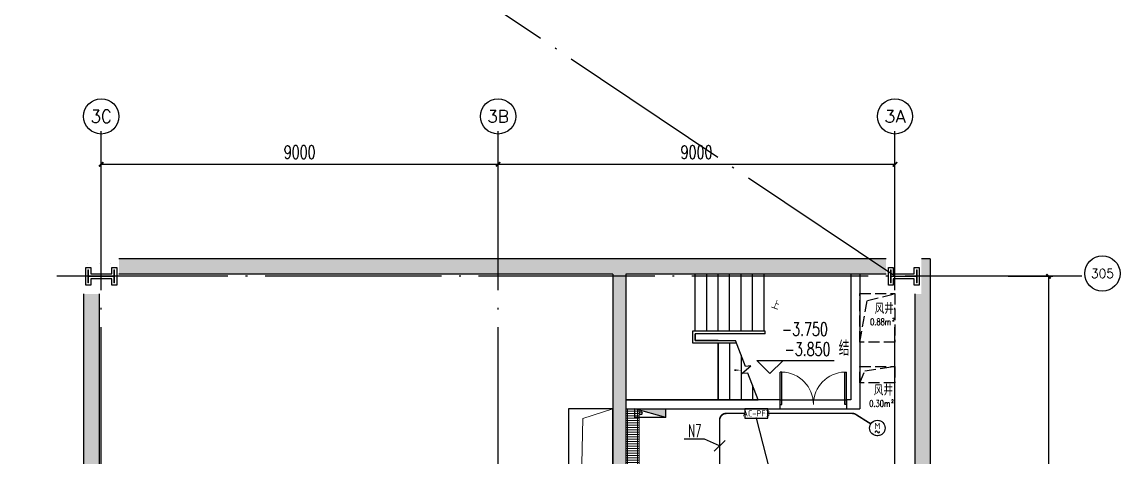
# Model space of a CAD drawing. Extents: x -1396510 to 1250330, y -1892470 to 1623980.
# Drawn here: x -118651 to -93750, y -1312267 to -1302412 of the extents above; entities that cross this region are included whole.
import ezdxf
from ezdxf.enums import TextEntityAlignment as Align

# ---------------------------------------------------------------- set-up
doc = ezdxf.new("R2010")
doc.units = 0
doc.header["$LTSCALE"] = 1000
doc.header["$MEASUREMENT"] = 0
doc.linetypes.add('DASH', pattern=[0.35, 0.25, -0.1])
doc.linetypes.add('DOTE', pattern=[2.42, 2, -0.2, 0.02, -0.2])
doc.layers.get('Defpoints').update_dxf_attribs({"color": 210})
for name, color, linetype in [('A-AXIS-D', 1, 'Continuous'), ('A-AXIS-DOTE', 14, 'DOTE'), ('A-HATCH-2', 251, 'Continuous'), ('A-STAIR', 150, 'Continuous'), ('A-防火门窗', 1, 'Continuous'), ('AS-COLN', 6, 'Continuous'), ('AS-WALL', 40, 'Continuous'), ('AS-结构边线层', 200, 'Continuous'), ('DIM-照明', 3, 'Continuous'), ('DIM-箱柜', 3, 'Continuous'), ('EQUIP-动力', 3, 'Continuous'), ('EQUIP-箱柜', 3, 'Continuous'), ('SB_ZF消火栓', 10, 'Continuous'), ('SB_ZF消火栓M', 10, 'Continuous'), ('WIRE-照明', 1, 'Continuous'), ('建-墙-填充', 8, 'Continuous'), ('建-标高', 3, 'Continuous'), ('建-箭头', 3, 'Continuous')]:
    doc.layers.add(name, color=color, linetype=linetype)
doc.layers.add('A-WALL-HATCH', color=8, linetype='Continuous', lineweight=13)
doc.layers.add('S-col', color=2, linetype='Continuous', lineweight=0)
doc.layers.add('A-云线2', color=3, linetype='Continuous', plot=False)
doc.styles.add('_TCH_AXIS', font='COMPLEX', dxfattribs={"bigfont": 'GBCBIG'})
doc.styles.add('_TCH_DIM_T3', font='SIMPLEX', dxfattribs={"width": 0.705882, "bigfont": 'GBCBIG'})
doc.styles.add('_TEL_ATTDEF', font='GBENOR', dxfattribs={"width": 0.8, "height": 3, "bigfont": 'GBCBIG'})
doc.styles.add('_TEL_DIM', font='SIMPLEX', dxfattribs={"width": 0.8, "height": 3.5, "bigfont": 'HZTXT'})
doc.styles.add('A-AREA', font='SIMPLEX', dxfattribs={"bigfont": 'GBCBIG'})
doc.styles.add('A-DIM_T3', font='SIMPLEX', dxfattribs={"width": 0.705882, "bigfont": 'GBCBIG'})
doc.styles.add('A-STANDARD', font='SIMPLEX', dxfattribs={"bigfont": 'GBCBIG'})
doc.dimstyles.new('_TCH_ARCH&&100', dxfattribs={"dimtxt": 297.5, "dimasz": 100, "dimexe": 100, "dimexo": 100, "dimgap": 126.25, "dimtad": 1, "dimdec": 0, "dimzin": 0, "dimdsep": 46, "dimtxsty": '_TCH_DIM_T3', "dimblk": 'ARCHTICK', "dimcen": 0.09, "dimclrt": 7, "dimazin": 2, "dimtfac": 1, "dimtdec": 0, "dimtix": 1, "dimtmove": 2, "dimatfit": 3, "dimfxl": 0, "dimtolj": 1, "dimtzin": 0, "dimarcsym": 0})
doc.dimstyles.new('A-DIM&&100', dxfattribs={"dimtxt": 297.5, "dimasz": 100, "dimexe": 100, "dimexo": 100, "dimgap": 126.25, "dimtad": 1, "dimdec": 0, "dimzin": 0, "dimdsep": 46, "dimtxsty": 'A-DIM_T3', "dimblk": 'ARCHTICK', "dimcen": 0.09, "dimclrt": 7, "dimazin": 2, "dimtfac": 1, "dimtdec": 0, "dimtix": 1, "dimtmove": 2, "dimatfit": 3, "dimfxl": 0, "dimtolj": 1, "dimtzin": 0, "dimarcsym": 0})

# ---------------------------------------------------------------- blocks, each defined once
blk = doc.blocks.new('A$C5D961328')
at = {"layer": 'SB_ZF消火栓'}
blk.add_hatch(color=256, dxfattribs=at).paths.add_polyline_path([(0, 40), (700, 40), (700, 240)])
for p, q in [((700, 240), (0, 240)), ((0, 240), (0, 40)), ((700, 240), (0, 40)), ((0, 40), (700, 40)), ((700, 240), (700, 40))]:
    blk.add_line(p, q, dxfattribs=at)
at = {"layer": 'SB_ZF消火栓', "color": 1}
blk.add_circle((140, 140), 32.5, dxfattribs=at)
blk = doc.blocks.new('we42342343234')
at = {"layer": 'SB_ZF消火栓M', "xscale": -1, "rotation": 180}
blk.add_blockref('A$C5D961328', (-104754, 597660), dxfattribs=at)
blk = doc.blocks.new('_ArchTick')
at = {"color": 0, "linetype": 'ByBlock', "const_width": 0.4}
blk.add_lwpolyline([(-0.5, -0.5), (0.5, 0.5)], dxfattribs=at)
blk = doc.blocks.new('*D5856')
at = {"layer": 'A-AXIS-D', "color": 0, "lineweight": -2, "transparency": 16777216}
for p, q in [((216564, -20100), (217580, -20100)), ((217480, -20100), (217480, -38050)), ((216564, -38050), (217580, -38050))]:
    blk.add_line(p, q, dxfattribs=at)
at = {"layer": 'Defpoints', "color": 0, "transparency": 16777216}
for p in [(216464, -20100), (216464, -38050), (217480, -38050)]:
    blk.add_point(p, dxfattribs=at)
at = {"layer": 'A-AXIS-D', "color": 0, "lineweight": -2, "transparency": 16777216, "xscale": 100, "yscale": 100, "zscale": 100}
for p, rotation in [((217480, -20100), 90), ((217480, -38050), 270)]:
    blk.add_blockref('_ArchTick', p, dxfattribs=dict(at, rotation=rotation))
at = {"layer": 'A-AXIS-D', "color": 7, "transparency": 16777216, "insert": (217755, -29075), "char_height": 297.5, "attachment_point": 5, "rotation": 270, "style": 'A-DIM_T3'}
blk.add_mtext('\\A1;17950', dxfattribs=at)
blk = doc.blocks.new('*D5857')
at = {"layer": 'A-AXIS-D', "color": 0, "lineweight": -2, "transparency": 16777216}
for p, q in [((196000, -18320), (196000, -17462)), ((196000, -17562), (205000, -17562)), ((205000, -18320), (205000, -17462))]:
    blk.add_line(p, q, dxfattribs=at)
at = {"layer": 'Defpoints', "color": 0, "transparency": 16777216}
for p in [(205000, -17562), (196000, -18420), (205000, -18420)]:
    blk.add_point(p, dxfattribs=at)
at = {"layer": 'A-AXIS-D', "color": 0, "lineweight": -2, "transparency": 16777216, "xscale": 100, "yscale": 100, "zscale": 100, "rotation": 180}
blk.add_blockref('_ArchTick', (196000, -17562), dxfattribs=at)
at = {"layer": 'A-AXIS-D', "color": 0, "lineweight": -2, "transparency": 16777216, "xscale": 100, "yscale": 100, "zscale": 100}
blk.add_blockref('_ArchTick', (205000, -17562), dxfattribs=at)
at = {"layer": 'A-AXIS-D', "color": 7, "transparency": 16777216, "insert": (200500, -17287), "char_height": 297.5, "attachment_point": 5, "style": '_TCH_DIM_T3'}
blk.add_mtext('\\A1;9000', dxfattribs=at)
blk = doc.blocks.new('*D5858')
at = {"layer": 'A-AXIS-D', "color": 0, "lineweight": -2, "transparency": 16777216}
for p, q in [((205000, -18320), (205000, -17462)), ((205000, -17562), (214000, -17562)), ((214000, -18320), (214000, -17462))]:
    blk.add_line(p, q, dxfattribs=at)
at = {"layer": 'Defpoints', "color": 0, "transparency": 16777216}
for p in [(214000, -17562), (205000, -18420), (214000, -18420)]:
    blk.add_point(p, dxfattribs=at)
at = {"layer": 'A-AXIS-D', "color": 0, "lineweight": -2, "transparency": 16777216, "xscale": 100, "yscale": 100, "zscale": 100, "rotation": 180}
blk.add_blockref('_ArchTick', (205000, -17562), dxfattribs=at)
at = {"layer": 'A-AXIS-D', "color": 0, "lineweight": -2, "transparency": 16777216, "xscale": 100, "yscale": 100, "zscale": 100}
blk.add_blockref('_ArchTick', (214000, -17562), dxfattribs=at)
at = {"layer": 'A-AXIS-D', "color": 7, "transparency": 16777216, "insert": (209500, -17287), "char_height": 297.5, "attachment_point": 5, "style": '_TCH_DIM_T3'}
blk.add_mtext('\\A1;9000', dxfattribs=at)
blk = doc.blocks.new('$DorLib2D$00000002')
for p, q in [((-0.5, 0), (-0.5, 0.4875)), ((-0.475, 0.4875), (-0.5, 0.4875)), ((-0.475, 0), (-0.475, 0.4875)), ((0.475, 0), (0.475, 0.4875)), ((0.475, 0.4875), (0.5, 0.4875)), ((0.5, 0), (0.5, 0.4875)), ((-0.5, 0), (-0.475, 0)), ((0.5, 0), (0.475, 0))]:
    blk.add_line(p, q)
at = {"lineweight": 13}
for centre, start, end in [((-0.4875, 0), 0, 88.53072), ((0.4875, 0), 91.46928, 180)]:
    blk.add_arc(centre, 0.4875, start, end, dxfattribs=at)
blk = doc.blocks.new('_FZH')
at = {"layer": 'A-HATCH-2'}
blk.add_lwpolyline([(-0.437, -0.25), (-0.437, 0.25), (-0.297, 0.25), (-0.297, 0.067), (0.298, 0.067), (0.298, 0.25), (0.438, 0.25), (0.438, -0.25), (0.298, -0.25), (0.298, -0.068), (-0.297, -0.068), (-0.297, -0.25)], close=True, dxfattribs=at)
at = {"layer": 'S-col'}
blk.add_lwpolyline([(-0.375, -0.188), (-0.375, 0.187), (-0.36, 0.187), (-0.36, 0.005), (0.36, 0.005), (0.36, 0.187), (0.375, 0.187), (0.375, -0.188), (0.36, -0.188), (0.36, -0.005), (-0.36, -0.005), (-0.36, -0.188)], close=True, dxfattribs=at)
blk = doc.blocks.new('$LinePat$饰面砖')
at = {"color": 0}
for p, q in [((0, 0), (70, 0)), ((0, 0), (0, -100)), ((17.5, 0), (17.5, -100)), ((35, 0), (35, -100)), ((52.5, 0), (52.5, -100)), ((70, 0), (70, -100)), ((0, -100), (70, -100))]:
    blk.add_line(p, q, dxfattribs=at)
at = {"color": 0, "linetype": 'DASH'}
for p, q in [((0, -12.5), (70, -12.5)), ((0, -87.5), (70, -87.5))]:
    blk.add_line(p, q, dxfattribs=at)
blk = doc.blocks.new('$equip$00002708')
for p, q in [((-0.75, 0.6), (-0.75, 0)), ((0.75, 0.6), (-0.75, 0.6)), ((-0.75, 0), (0.75, 0)), ((0.75, 0), (0.75, 0.6))]:
    blk.add_line(p, q)
at = {"const_width": 0.0571}
blk.add_lwpolyline([(-0.75, 0.6), (-0.75, 0), (0.75, 0), (0.75, 0.6), (-0.75, 0.6), (-0.75, 0)], dxfattribs=at)
for p in [(-0.75, 0.3), (0, 0.6), (0, 0), (0.75, 0.3)]:
    blk.add_point(p)
at = {"color": 7, "style": '_TEL_DIM', "flags": 1}
for tag in ['REMARK', 'A']:
    blk.add_attdef(tag, text='', height=0.4, dxfattribs=at).set_placement((0, 0), align=Align.MIDDLE_CENTER)
at = {"color": 7, "style": '_TEL_DIM'}
blk.add_attdef('$TEXT$', text='', height=0.4, dxfattribs=at).set_placement((0, 0.3), align=Align.MIDDLE_CENTER)
blk = doc.blocks.new('$equip$00002875')
at = {"const_width": 0.0571}
blk.add_lwpolyline([(0, 0.5, -1), (0, -0.5, -1), (0, 0.5, 0.021884)], format="xyb", dxfattribs=at)
blk.add_circle((0, 0), 0.5)
for centre, radius, start, end in [((-0.073, -0.273), 0.0768, 17.22719, 184.21643), ((0.073, -0.227), 0.0769, 197.25914, 5.11794)]:
    blk.add_arc(centre, radius, start, end)
at = {"color": 7, "style": '_TEL_DIM'}
blk.add_attdef('$TEXT$', text='', height=0.4, dxfattribs=at).set_placement((0.001, 0.137), align=Align.MIDDLE_CENTER)
at = {"color": 7, "style": '_TEL_DIM', "flags": 1}
for tag in ['A', 'REMARK']:
    blk.add_attdef(tag, text='', height=0.00002, dxfattribs=at).set_placement((0, 0), align=Align.MIDDLE_CENTER)
blk = doc.blocks.new('世赫3#厂房一层0821')
at = {"layer": '建-墙-填充'}
for points in [[(196400, -19700.1), (196400, -20050.1), (207600, -20050.1), (207750, -19933.4), (207750, -19700.1)], [(213100, -20050.1), (213100, -19700.1), (207750, -19700.1), (207750, -19933.4), (207900, -20050.1)], [(213800, -20050.1), (213800, -19700.1), (213100, -19700.1), (213100, -20050.1)], [(214450, -37650), (214600, -37650), (214600, -38450), (214800, -38450), (214800, -19700.1), (214600, -19700.1), (214600, -20500.1), (214450, -20500.1)], [(207750, -19933.4), (207600, -20050.1), (207600, -22990), (207900, -22990), (207900, -20050.1)], [(195600, -37650), (195950, -37650), (195950, -20500.1), (195600, -20500.1)], [(207900, -22990), (207600, -22990), (207600, -38100.9), (207750, -38217.6), (207900, -38100.9)]]:
    blk.add_hatch(color=256, dxfattribs=at).paths.add_polyline_path(points)
at = {"layer": 'A-AXIS-D'}
for centre in [(196000, -16476), (205000, -16476), (214000, -16476), (218703.7, -20035.7)]:
    blk.add_circle(centre, 400, dxfattribs=at)
at = {"layer": 'A-AXIS-DOTE', "color": 8, "ltscale": 2}
for p, q in [((214000, -20100), (184004, 0)), ((218234.2, -20100), (194994.2, -20100))]:
    blk.add_line(p, q, dxfattribs=at)
for points in [[(196000, -39770), (196000, -16810)], [(205000, -39770), (205000, -16810)], [(214000, -39770), (214000, -16810)]]:
    blk.add_lwpolyline(points, dxfattribs=at)
at = {"layer": 'A-STAIR'}
for p, q in [((209470, -20050.1), (207900, -20050.1)), ((207900, -20050.1), (207900, -22900.1)), ((211030, -20050.1), (209470, -20050.1)), ((209470, -21340.1), (209470, -20050.1)), ((209470, -21340.1), (209470, -20050.1)), ((209730, -21340.1), (209730, -20050.1)), ((209990, -21340.1), (209990, -20050.1)), ((210250, -21340.1), (210250, -20050.1)), ((210510, -21340.1), (210510, -20050.1)), ((210770, -21340.1), (210770, -20050.1)), ((211030, -21340.1), (211030, -20050.1)), ((211060, -21340.1), (209410, -21340.1)), ((209410, -21340.1), (209410, -21610.1)), ((211030, -21400.1), (209470, -21400.1)), ((211060, -21400.1), (209470, -21400.1)), ((209470, -21400.1), (209470, -21550.1)), ((209470, -21550.1), (209470, -21400.1)), ((211060, -21400.1), (211060, -21340.1)), ((209410, -21610.1), (210403.1, -21610.1)), ((209470, -21550.1), (210380, -21550.1)), ((209990, -21550.1), (209470, -21550.1)), ((209990, -21550.1), (210380, -21550.1)), ((209990, -21610.1), (209990, -22900.1)), ((209990, -22900.1), (209990, -21610.1)), ((210250, -21610.1), (210250, -22900.1)), ((210607.7, -22141.3), (210380, -21550.1)), ((210510, -21887.6), (210510, -22900.1)), ((210530.9, -22304.6), (210733.7, -22127.9)), ((210733.7, -22127.9), (210607.7, -22141.3)), ((210665.1, -22290.3), (210530.9, -22304.6)), ((210900, -22900.1), (210665.1, -22290.3)), ((210770, -22562.6), (210770, -22900.1)), ((207900, -22900.1), (209990, -22900.1)), ((209990, -22900.1), (210900, -22900.1))]:
    blk.add_line(p, q, dxfattribs=at)
at = {"layer": 'A-WALL-HATCH'}
blk.add_lwpolyline([(206600, -38110.9), (206917.9, -23317.7), (207600, -23100)], dxfattribs=at)
at = {"layer": 'A-防火门窗', "color": 1}
for p, q in [((211400, -22900), (212900, -22900)), ((211400, -23100), (212900, -23100))]:
    blk.add_line(p, q, dxfattribs=at)
at = {"layer": 'AS-COLN', "color": 8}
for p, q in [((195700, -19800.1), (195700, -19800.1)), ((195950, -19800.1), (195950, -19800.1)), ((196200, -19800.1), (196200, -19800.1)), ((207750, -19700.1), (196400, -19700.1)), ((213100, -19700.1), (207750, -19700.1)), ((213800, -19700.1), (213100, -19700.1)), ((214800, -19700.1), (214600, -19700.1)), ((214800, -19700.1), (214800, -38450)), ((207600, -20050.1), (196400, -20050.1)), ((207600, -20050.1), (207600, -22990)), ((207900, -20050.1), (207900, -22990)), ((213100, -20050.1), (207900, -20050.1)), ((213800, -20050.1), (213100, -20050.1)), ((195600, -20500.1), (195600, -37650)), ((195950, -20500.1), (195950, -37650)), ((214450, -20500.1), (214450, -37650)), ((207600, -22990), (207600, -38100.9)), ((207900, -22990), (207900, -38100.9))]:
    blk.add_line(p, q, dxfattribs=at)
blk.add_lwpolyline([(206600, -38110.9), (207600, -38110.9), (207600, -23100), (206600, -23100)], close=True, dxfattribs=at)
at = {"layer": 'AS-WALL'}
for p, q in [((213000, -20050.1), (213000, -22900)), ((213200, -20050.1), (213200, -23100)), ((211400, -22900), (207900, -22900)), ((211400, -23100), (211400, -22900)), ((213000, -22900), (212900, -22900)), ((212900, -22900), (212900, -23100)), ((207900, -23100), (211400, -23100)), ((212900, -23100), (213200, -23100))]:
    blk.add_line(p, q, dxfattribs=at)
at = {"layer": 'AS-结构边线层', "color": 8, "linetype": 'DASH'}
for points in [[(213200, -20490), (214000, -20490), (214000, -21590), (213200, -21590)], [(213200, -22140), (214000, -22140), (214000, -22510), (213200, -22510)]]:
    blk.add_lwpolyline(points, close=True, dxfattribs=at)
for points in [[(213200, -21590), (213374.2, -20645), (214000, -20495)], [(213200, -22510), (213319.3, -22237.8), (214000, -22140)]]:
    blk.add_lwpolyline(points, dxfattribs=at)
at = {"layer": '建-标高', "color": 8}
for p, q in [((211164.2, -22305), (210864.2, -22005)), ((210864.2, -22005), (212624.2, -22005)), ((211164.2, -22305), (211464.2, -22005))]:
    blk.add_line(p, q, dxfattribs=at)
at = {"layer": '建-箭头'}
blk.add_lwpolyline([(211160, -20725.1, 0, 0, 0), (208685, -20725.1, 0, 0, 0), (208685, -22225.1, 0, 0, 0), (210510, -22225.1, 0, 40, 0), (210360, -22225.1, 0, 0, 0)], format="xyseb", dxfattribs=at)
at = {"layer": 'A-WALL-HATCH', "xscale": 3.019102133014555, "yscale": 3, "zscale": 3, "rotation": 270.0001690309123}
for p in [(208200, -23100), (208200, -23311.3), (208200, -23522.7), (208200, -23734), (208200, -23945.3), (208200, -24156.7)]:
    blk.add_blockref('$LinePat$饰面砖', p, dxfattribs=at)
at = {"layer": 'A-防火门窗', "color": 1, "xscale": 1500, "yscale": 1500, "zscale": 200}
blk.add_blockref('$DorLib2D$00000002', (212150, -23000), dxfattribs=at)
at = {"layer": 'AS-COLN', "color": 8, "xscale": 800, "yscale": 800, "zscale": 800}
for p in [(196000, -20100.1), (214200, -20100.1)]:
    blk.add_blockref('_FZH', p, dxfattribs=at)
at = {"layer": 'SB_ZF消火栓'}
blk.add_blockref('we42342343234', (312854.2, -620720), dxfattribs=at)
at = {"layer": 'A-AXIS-D', "color": 7, "style": '_TCH_AXIS'}
for s, height, p, p2 in [('3C', 294.28, (195761.8, -16623.2), (196238.2, -16623.2)), ('3B', 282.17, (204758.1, -16617.1), (205241.9, -16617.1)), ('3A', 276.42, (213756.5, -16614.2), (214243.5, -16614.2)), ('305', 206.28, (218443.4, -20138.9), (218964.1, -20138.9))]:
    blk.add_text(s, height=height, dxfattribs=at).set_placement(p, p2, align=Align.FIT)
at = {"layer": 'A-防火门窗', "color": 8, "style": 'A-AREA'}
for p in [(213540.6, -20950), (213520.6, -22800)]:
    blk.add_text('风井', height=241.13, dxfattribs=at).set_placement(p)
at = {"layer": 'A-防火门窗', "color": 8, "style": 'A-AREA', "width": 0.705882}
for s, height, p in [('0.88m', 148.75, (213436.7, -21205.9)), ('2', 74.4, (213936.7, -21118.4)), ('0.30m', 148.75, (213416.7, -23055.9)), ('2', 74.4, (213916.7, -22968.4))]:
    blk.add_text(s, height=height, dxfattribs=at).set_placement(p)
at = {"layer": '建-标高', "color": 7, "style": 'A-STANDARD', "width": 0.705882}
for s, p in [('-3.750', (211434.2, -21445)), ('-3.850', (211494.2, -21900))]:
    blk.add_text(s, height=297.5, dxfattribs=at).set_placement(p)
at = {"layer": '建-标高', "color": 7, "style": 'A-STANDARD'}
blk.add_text('结', height=337.6, dxfattribs=at).set_placement((212724.2, -21900))
at = {"layer": '建-箭头', "color": 7, "style": 'A-STANDARD'}
blk.add_text('上', height=168.8, rotation=339.92971, dxfattribs=at).set_placement((211182.5, -20807.3))
at = {"layer": 'A-AXIS-D'}
for base, p1, p2, picture, middle in [((205000, -17562.2), (196000, -18420.2), (205000, -18420.2), '*D5857', (200500, -17287.2)), ((214000, -17562.2), (205000, -18420.2), (214000, -18420.2), '*D5858', (209500, -17287.2))]:
    dim = blk.add_linear_dim(base=base, p1=p1, p2=p2, angle=0, dimstyle='_TCH_ARCH&&100', dxfattribs=at)
    dim.commit()
    dim.dimension.update_dxf_attribs({"geometry": picture, "text_midpoint": middle, "dimtype": 161})
dim = blk.add_linear_dim(base=(217480, -38050), p1=(216464.2, -20100), p2=(216464.2, -38050), angle=270, dimstyle='A-DIM&&100', dxfattribs=at)
dim.commit()
dim.dimension.update_dxf_attribs({"geometry": '*D5856', "text_midpoint": (217755, -29075), "dimtype": 161, "text_rotation": 270})

msp = doc.modelspace()

# ---------------------------------------------------------------- linework, layer by layer
at = {"layer": 'DIM-照明'}
msp.add_line((-102706.3, -1311890.2), (-102953.7, -1312137.7), dxfattribs=at)
for points in [[(-103170, -1311864), (-103633, -1311864)], [(-102830, -1312014), (-103170, -1311864)]]:
    msp.add_lwpolyline(points, dxfattribs=at)
at = {"layer": 'DIM-箱柜'}
msp.add_line((-102000, -1311384), (-101500, -1313324), dxfattribs=at)
at = {"layer": 'WIRE-照明', "linetype": 'Continuous', "const_width": 35}
for points in [[(-102680, -1311279, 0.4142136), (-102830, -1311429)], [(-99743.3, -1311302.1, 0.1415465), (-99823.3, -1311279)]]:
    msp.add_lwpolyline(points, format="xyb", dxfattribs=at)
for points in [[(-102680, -1311279), (-102262.5, -1311279)], [(-101737.5, -1311279), (-99823.3, -1311279)], [(-99743.3, -1311302.1), (-99401.8, -1311517.4)], [(-102830, -1312664), (-102830, -1311429)]]:
    msp.add_lwpolyline(points, dxfattribs=at)

# ---------------------------------------------------------------- block references
at = {"layer": 'A-云线2'}
msp.add_blockref('世赫3#厂房一层0821', (-312854.2, -1288074), dxfattribs=at)
at = {"layer": 'EQUIP-动力'}
ref = msp.add_blockref('$equip$00002875', (-99253.7, -1311610.7, -5000), dxfattribs=dict(at, xscale=350, yscale=350, zscale=350))
ref.add_attrib('$TEXT$', 'M', dxfattribs={"layer": '0', "color": 7, "height": 140, "style": '_TEL_ATTDEF'}).set_placement((-99253.4, -1311562.6, -5000), align=Align.MIDDLE_CENTER)
at = {"layer": 'EQUIP-箱柜'}
ref = msp.add_blockref('$equip$00002708', (-102000, -1311174), dxfattribs=dict(at, xscale=350, yscale=350, zscale=350, rotation=180.0000000000092))
ref.add_attrib('$TEXT$', 'AC-PF3', dxfattribs={"layer": '0', "color": 7, "height": 140, "style": '_TEL_ATTDEF'}).set_placement((-102000, -1311279), align=Align.MIDDLE_CENTER)

# ---------------------------------------------------------------- texts
at = {"layer": 'DIM-照明', "color": 7, "style": '_TEL_DIM', "width": 0.6}
msp.add_text('N7', height=280, dxfattribs=at).set_placement((-103545.5, -1311814))

doc.saveas('drawing.dxf')
